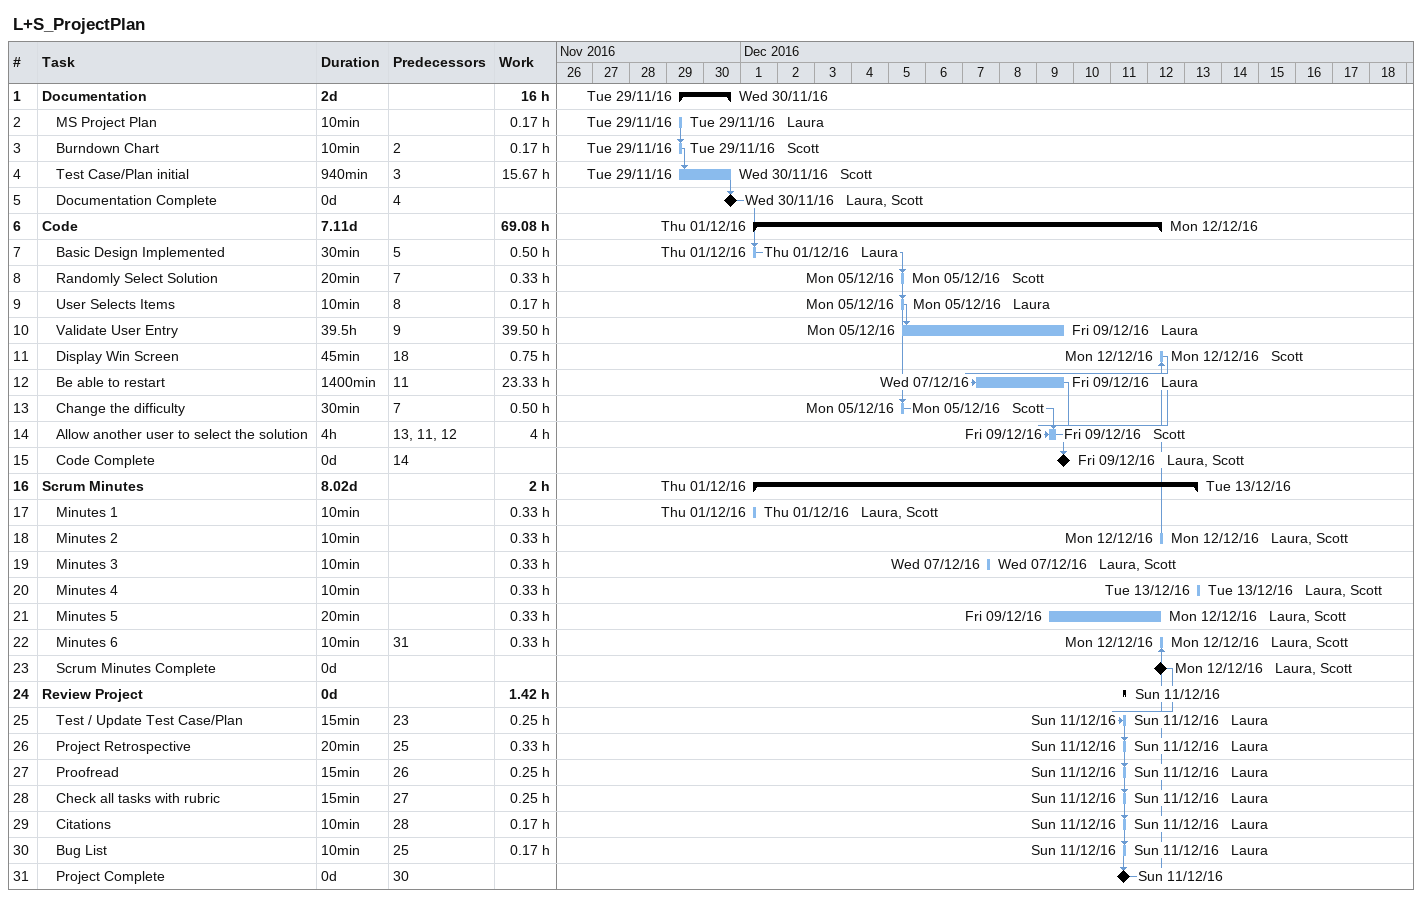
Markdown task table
L+S_ProjectPlan

| ID | Level | Task | Duration | Start | Finish | Predecessors | Resources | Work (h) |
|---|---|---|---|---|---|---|---|---|
| 1 | 1 | **Documentation** | 2d | 2016-11-29 | 2016-11-30 |  |  | 16 |
| 2 | 2 | MS Project Plan | 10min | 2016-11-29 | 2016-11-29 |  | Laura | 0.17 |
| 3 | 2 | Burndown Chart | 10min | 2016-11-29 | 2016-11-29 | 2 | Scott | 0.17 |
| 4 | 2 | Test Case/Plan initial | 940min | 2016-11-29 | 2016-11-30 | 3 | Scott | 15.67 |
| 5 | 2 | Documentation Complete | 0d | 2016-11-30 | 2016-11-30 | 4 | Laura, Scott |  |
| 6 | 1 | **Code** | 7.11d | 2016-12-01 | 2016-12-12 |  |  | 69.08 |
| 7 | 2 | Basic Design Implemented | 30min | 2016-12-01 | 2016-12-01 | 5 | Laura | 0.50 |
| 8 | 2 | Randomly Select Solution | 20min | 2016-12-05 | 2016-12-05 | 7 | Scott | 0.33 |
| 9 | 2 | User Selects Items | 10min | 2016-12-05 | 2016-12-05 | 8 | Laura | 0.17 |
| 10 | 2 | Validate User Entry | 39.5h | 2016-12-05 | 2016-12-09 | 9 | Laura | 39.50 |
| 11 | 2 | Display Win Screen | 45min | 2016-12-12 | 2016-12-12 | 18 | Scott | 0.75 |
| 12 | 2 | Be able to restart | 1400min | 2016-12-07 | 2016-12-09 | 11 | Laura | 23.33 |
| 13 | 2 | Change the difficulty | 30min | 2016-12-05 | 2016-12-05 | 7 | Scott | 0.50 |
| 14 | 2 | Allow another user to select the solution | 4h | 2016-12-09 | 2016-12-09 | 13, 11, 12 | Scott | 4 |
| 15 | 2 | Code Complete | 0d | 2016-12-09 | 2016-12-09 | 14 | Laura, Scott |  |
| 16 | 1 | **Scrum Minutes** | 8.02d | 2016-12-01 | 2016-12-13 |  |  | 2 |
| 17 | 2 | Minutes 1 | 10min | 2016-12-01 | 2016-12-01 |  | Laura, Scott | 0.33 |
| 18 | 2 | Minutes 2 | 10min | 2016-12-12 | 2016-12-12 |  | Laura, Scott | 0.33 |
| 19 | 2 | Minutes 3 | 10min | 2016-12-07 | 2016-12-07 |  | Laura, Scott | 0.33 |
| 20 | 2 | Minutes 4 | 10min | 2016-12-13 | 2016-12-13 |  | Laura, Scott | 0.33 |
| 21 | 2 | Minutes 5 | 20min | 2016-12-09 | 2016-12-12 |  | Laura, Scott | 0.33 |
| 22 | 2 | Minutes 6 | 10min | 2016-12-12 | 2016-12-12 | 31 | Laura, Scott | 0.33 |
| 23 | 2 | Scrum Minutes Complete | 0d | 2016-12-12 | 2016-12-12 |  | Laura, Scott |  |
| 24 | 1 | **Review Project** | 0d | 2016-12-11 | 2016-12-11 |  |  | 1.42 |
| 25 | 2 | Test / Update Test Case/Plan | 15min | 2016-12-11 | 2016-12-11 | 23 | Laura | 0.25 |
| 26 | 2 | Project Retrospective | 20min | 2016-12-11 | 2016-12-11 | 25 | Laura | 0.33 |
| 27 | 2 | Proofread | 15min | 2016-12-11 | 2016-12-11 | 26 | Laura | 0.25 |
| 28 | 2 | Check all tasks with rubric | 15min | 2016-12-11 | 2016-12-11 | 27 | Laura | 0.25 |
| 29 | 2 | Citations | 10min | 2016-12-11 | 2016-12-11 | 28 | Laura | 0.17 |
| 30 | 2 | Bug List | 10min | 2016-12-11 | 2016-12-11 | 25 | Laura | 0.17 |
| 31 | 2 | Project Complete | 0d | 2016-12-11 | 2016-12-11 | 30 |  |  |
